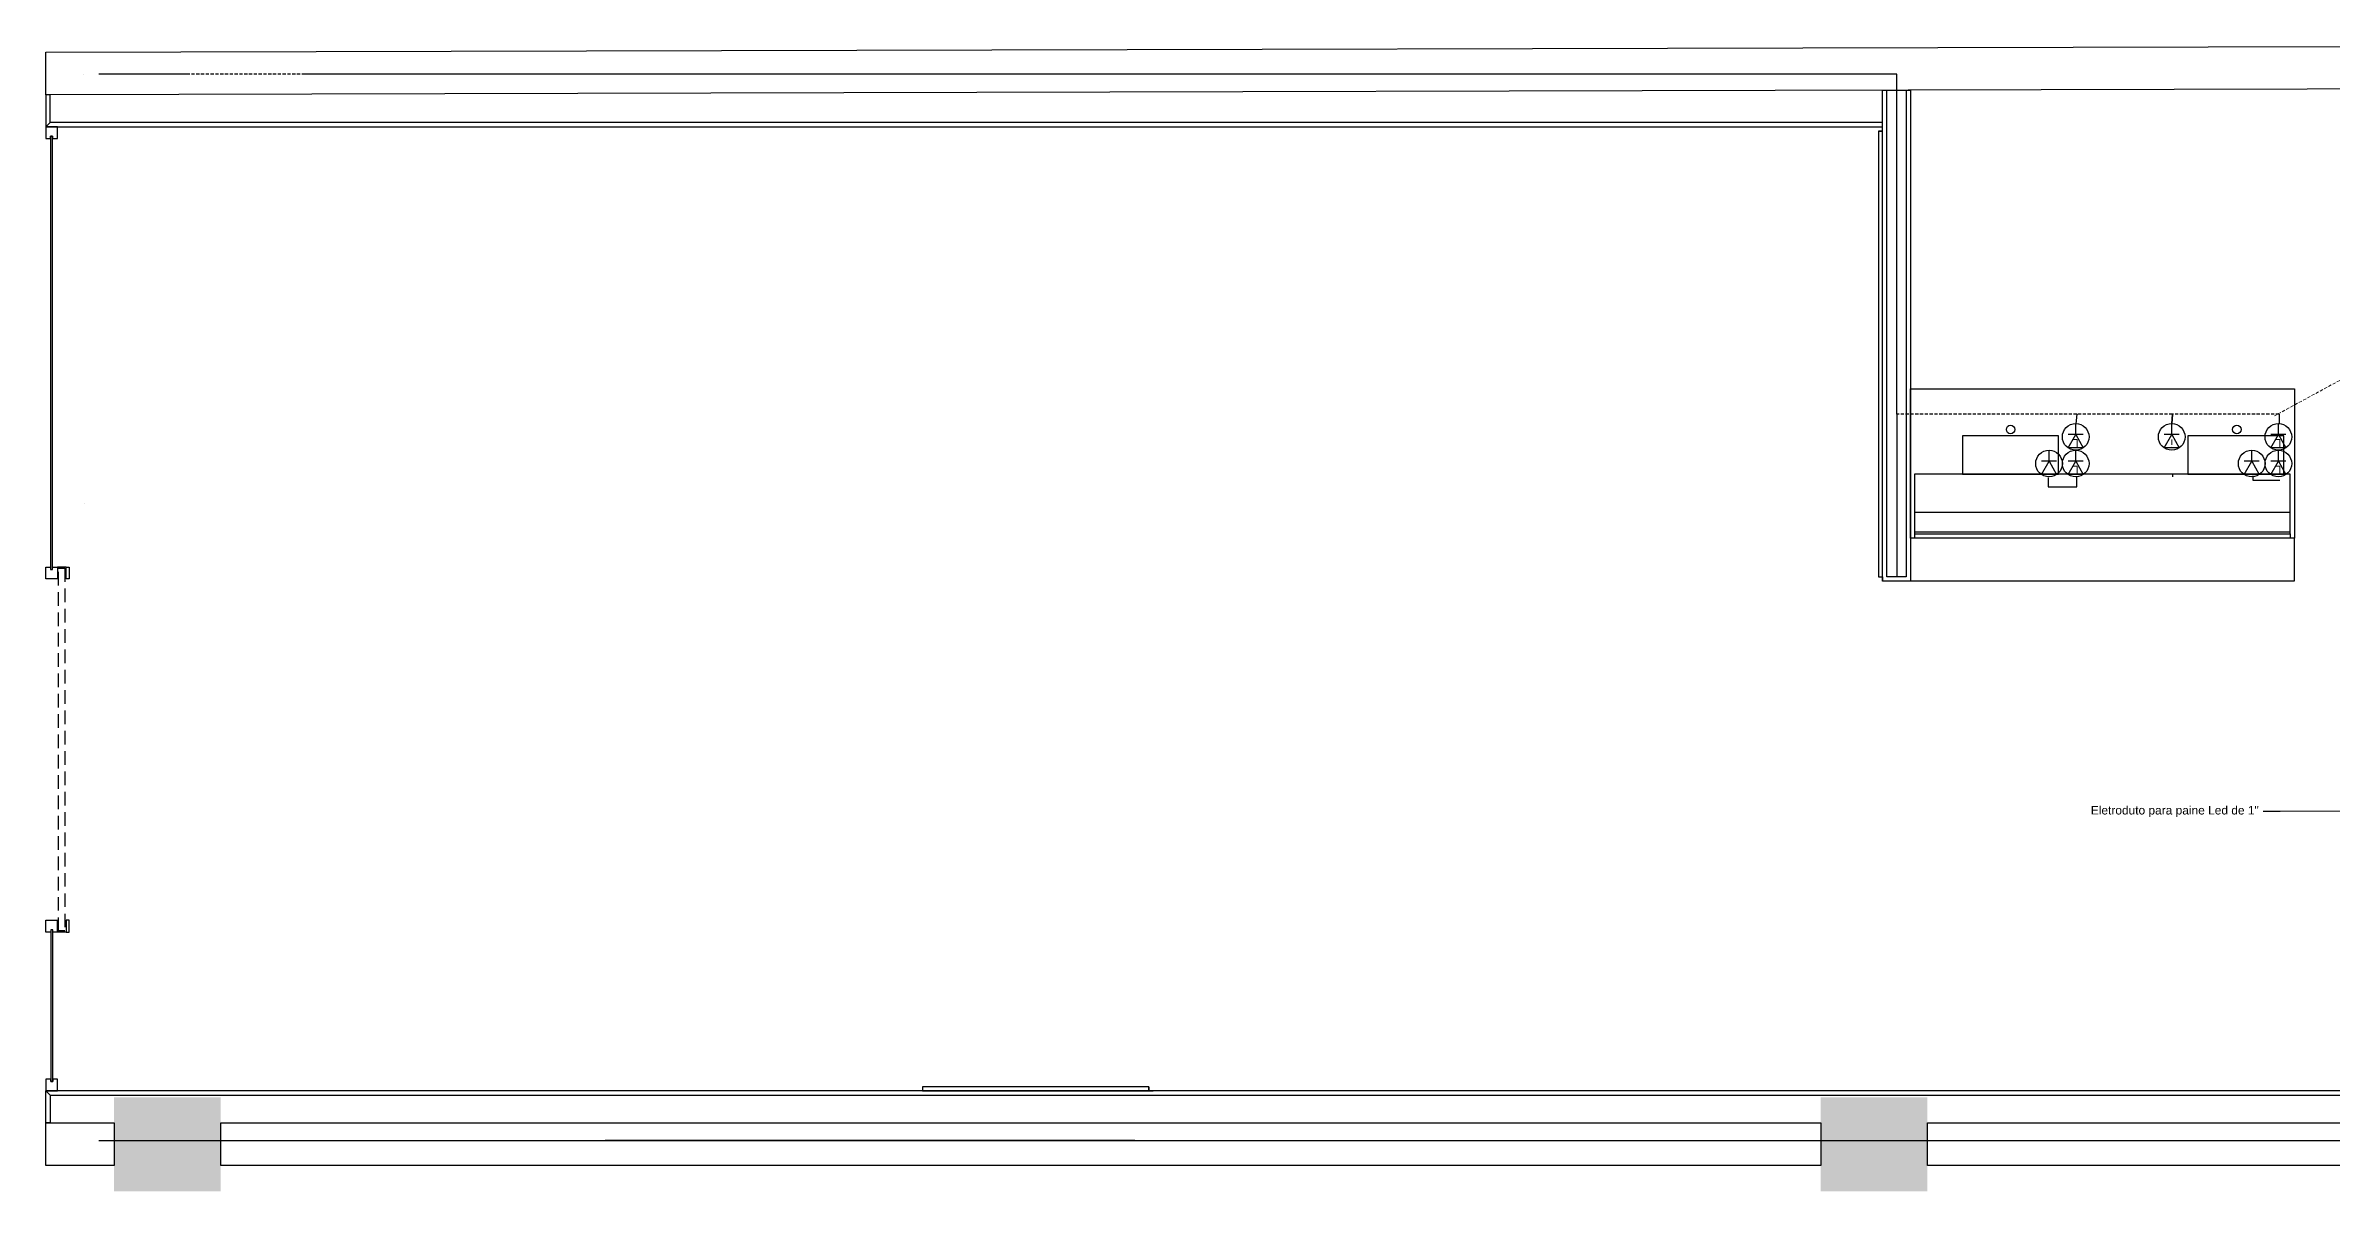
# Model space of a CAD drawing. Header units: millimetres. Extents: x 12202 to 16925, y 12031 to 14989.
# Drawn here: x 15192 to 16263, y 13929 to 14466 of the extents above; entities that cross this region are included whole.
import ezdxf
from ezdxf import colors
from ezdxf.entities.mleader import LeaderData, LeaderLine
from ezdxf.enums import TextEntityAlignment as Align
from ezdxf.math import Vec2, Vec3

# ---------------------------------------------------------------- set-up
doc = ezdxf.new("R2010")
doc.units = ezdxf.units.MM
doc.linetypes.add('DASHED', pattern=[0.75, 0.5, -0.25])
doc.linetypes.add('HIDDEN', pattern=[9.525, 6.35, -3.175])
for name, color, linetype in [('ALVEN_M', 140, 'Continuous'), ('DIVIS_F', 60, 'Continuous'), ('DIVIS_M', 3, 'Continuous'), ('Eletroduto 2', 174, 'Continuous'), ('Eletroduto 5', 2, 'Continuous'), ('Eletrodutos Dados', 170, 'Continuous'), ('ESQUA_M', 200, 'Continuous'), ('ESQUA_P', 101, 'HIDDEN'), ('TEXTO_CIRCUITO', 7, 'Continuous'), ('Tomada Logica', 170, 'Continuous')]:
    doc.layers.add(name, color=color, linetype=linetype)
doc.layers.add('Eletroduto dados Sub', color=160, linetype='DASHED', lineweight=5)
doc.styles.get("Standard").update_dxf_attribs({"font": 'arial.ttf', "height": 1})
doc.styles.add('Z_AUX1', font='romans.shx', dxfattribs={"width": 0.85, "height": 0.15})

# ---------------------------------------------------------------- blocks, each defined once
blk = doc.blocks.new('*U30')
for points in [[(5.5, 1.5), (0, 1.5), (0, 5.5), (5.5, 5.5)], [(165.5, 1.5), (171, 1.5), (171, 5.5), (165.5, 5.5)]]:
    blk.add_lwpolyline(points)
for points in [[(0, 0), (5.5, 0), (5.5, 1.5), (0, 1.5)], [(171, 0), (165.5, 0), (165.5, 1.5), (171, 1.5)]]:
    blk.add_lwpolyline(points, close=True)
at = {"layer": 'ESQUA_P'}
blk.add_lwpolyline([(170.5, 5), (170.5, 2), (0.5, 2), (0.5, 5)], close=True, dxfattribs=at)
blk = doc.blocks.new('*U31')
for points in [[(0, 5.5), (0, 0), (5.5, 0), (5.5, 2.2), (4.5, 2.2), (4.5, 3.2), (5.5, 3.2), (5.5, 5.5)], [(4.5, 3.2), (4.5, 2.2), (207.5, 2.2), (207.5, 3.2)], [(212, 5.5), (212, 0), (206.5, 0), (206.5, 2.2), (207.5, 2.2), (207.5, 3.2), (206.5, 3.2), (206.5, 5.5)]]:
    blk.add_lwpolyline(points, close=True)
blk = doc.blocks.new('PE_TELEFONE PISO')
for p, q in [((-0.143, -0.042), (0.143, -0.042)), ((0, -0.042), (0, -0.25))]:
    blk.add_line(p, q)
blk.add_lwpolyline([(0, -0.042), (-0.143, 0.205), (0.143, 0.205)], close=True)
blk.add_circle((0, 0), 0.25)
at = {"style": 'Z_AUX1', "width": 0.85}
blk.add_attdef('TIPO', text='', height=0.15, dxfattribs=at).set_placement((0, 0.123), align=Align.MIDDLE_CENTER)
blk = doc.blocks.new('*U27')
for points in [[(-210.9, -2), (-210.9, 0), (-212.9, 0)], [(-2, -2), (-2, 0), (0, 0)]]:
    blk.add_lwpolyline(points)
blk.add_lwpolyline([(-210.9, -2), (-2, -2), (-2, 0), (-210.9, 0)], close=True)
blk = doc.blocks.new('*U36')
for points in [[(-108, -2), (-108, 0), (-110, 0)], [(-2, -2), (-2, 0), (0, 0)]]:
    blk.add_lwpolyline(points)
blk.add_lwpolyline([(-108, -2), (-2, -2), (-2, 0), (-108, 0)], close=True)
blk = doc.blocks.new('*U34')
for points in [[(0, 5.5), (0, 0), (5.5, 0), (5.5, 2.2), (4.5, 2.2), (4.5, 3.2), (5.5, 3.2), (5.5, 5.5)], [(4.5, 3.2), (4.5, 2.2), (75.5, 2.2), (75.5, 3.2)], [(80, 5.5), (80, 0), (74.5, 0), (74.5, 2.2), (75.5, 2.2), (75.5, 3.2), (74.5, 3.2), (74.5, 5.5)]]:
    blk.add_lwpolyline(points, close=True)
blk = doc.blocks.new('_None')

msp = doc.modelspace()

# ---------------------------------------------------------------- hatches: boundary and pattern name
at = {"layer": 'ALVEN_M'}
h = msp.add_hatch(dxfattribs=at)
h.set_pattern_fill('AR-CONC', color=255, scale=0.1)
h.set_pattern_definition([(50, (13424.766, 21663.364), (18.218467, -1.593909), [1.905, -20.955]), (355, (13424.766, 21663.364), (-3.52434, 19.105685), [1.524, -16.76406]), (100.45144, (13426.285, 21663.231), (14.694125, 17.511775), [1.619, -17.809024]), (46.1842, (13424.766, 21668.444), (27.107904, -4.20423), [2.8575, -31.4325]), (96.63556, (13427.025, 21668.094), (23.74041, 24.74261), [2.4285, -26.71356]), (351.18415, (13424.766, 21668.444), (23.74041, 24.74261), [2.286, -25.14597]), (21, (13427.306, 21667.174), (15.16144, -10.22652), [1.905, -20.955]), (326, (13427.306, 21667.174), (6.180203, 18.418797), [1.524, -16.764]), (71.45144, (13428.57, 21666.322), (21.341642, 8.192277), [1.619, -17.808994]), (37.5, (13424.7665, 21663.364), (0.3088603, 8.455504), [0, -16.5608, 0, -17.018, 0, -16.8275]), (7.5, (13424.7665, 21663.364), (6.681966, 10.018057), [0, -9.7028, 0, -16.1798, 0, -6.4135]), (327.5, (13419.102, 21663.364), (13.5590595, -0.5728744), [0, -6.35, 0, -19.812, 0, -26.289]), (317.5, (13416.562, 21663.364), (14.812918, 2.542649), [0, -8.255, 0, -13.1572, 0, -18.669])])
h.paths.add_polyline_path([(15224, 13929), (15224, 13973), (15274, 13973), (15274, 13929)])
h.paths.add_polyline_path([(16024, 13929), (16024, 13973), (16074, 13973), (16074, 13929)])

# ---------------------------------------------------------------- linework, layer by layer
for points in [[(16246, 14235.1), (16066, 14235.1), (16066, 14305.1), (16246, 14305.1)], [(16135.5, 14283.1), (16090.5, 14283.1), (16090.5, 14265.1), (16135.5, 14265.1)], [(16241, 14283.1), (16196, 14283.1), (16196, 14265.1), (16241, 14265.1)], [(16244, 14265.1), (16068, 14265.1), (16068, 14238.1), (16244, 14238.1)], [(16244, 14247.1), (16068, 14247.1), (16068, 14237.1), (16244, 14237.1)], [(16246, 14235.1), (16066, 14235.1), (16066, 14215.1), (16246, 14215.1)]]:
    msp.add_lwpolyline(points, close=True)
for points in [[(16068, 14237.1), (16068, 14235.1)], [(16244, 14237.1), (16244, 14235.1)]]:
    msp.add_lwpolyline(points)
for centre in [(16113, 14286.1), (16219, 14286.1)]:
    msp.add_circle(centre, 2)
for points in [[(16074, 13941), (16074, 13961), (16439, 13961), (16439, 14446), (15192, 14443), (15192, 14463), (16459, 14466), (16459, 13941)], [(15192, 13941), (15192, 13961), (15224, 13961), (15224, 13941)], [(15274, 13941), (15274, 13961), (16024, 13961), (16024, 13941)]]:
    msp.add_lwpolyline(points, close=True, dxfattribs=at)
at = {"layer": 'DIVIS_M'}
for points in [[(15192, 14443), (15192, 14428), (15194, 14430), (15194, 14443), (15192, 14443)], [(15192, 14428), (16053, 14428), (16053, 14430), (15194, 14430), (15192, 14428)], [(15192, 13961), (15192, 13976), (15194, 13974), (15194, 13961), (15192, 13961)]]:
    msp.add_lwpolyline(points, dxfattribs=at)
for points in [[(16053, 14215), (16053, 14445.1), (16066, 14445.1), (16066, 14215)], [(16055, 14217), (16055, 14445.1), (16064, 14445.1), (16064, 14217)], [(15194, 13974), (16336, 13974), (16336, 13976), (15192, 13976)]]:
    msp.add_lwpolyline(points, close=True, dxfattribs=at)
at = {"layer": 'Eletroduto 2'}
msp.add_line((15210, 14251.2), (15210, 14251.2), dxfattribs=at)
at = {"layer": 'Eletroduto 5', "ltscale": 10}
for p, q in [((16189, 14263.9), (16189, 14265.1)), ((16226.5, 14264.3), (16226.5, 14262.3))]:
    msp.add_line(p, q, dxfattribs=at)
at = {"layer": 'Eletroduto dados Sub', "linetype": 'DASHED', "ltscale": 3}
msp.add_line((16425.5, 14394.9), (16236.7, 14292.5), dxfattribs=at)
at = {"layer": 'Eletrodutos Dados', "ltscale": 3}
for p, q in [((15209.7, 14452.7), (15209.7, 14452.7)), ((15688.5, 14452.7), (15662.3, 14452.7)), ((16059.7, 14452.7), (16035.6, 14452.7)), ((16059.7, 14440.7), (16059.7, 14449.6)), ((16059.7, 14293.2), (16059.7, 14308.2)), ((16144, 14293.2), (16143.5, 14288.8)), ((16188.8, 14293.2), (16188.5, 14288.8)), ((16188.5, 14288.8), (16188.8, 14293.2))]:
    msp.add_line(p, q, dxfattribs=at)
at = {"layer": 'Eletrodutos Dados', "linetype": 'ByBlock', "ltscale": 3}
for p, q in [((15258.7, 14452.7), (15216.8, 14452.7)), ((15561.3, 14452.7), (15313.5, 14452.7)), ((15662.3, 14452.7), (15561.3, 14452.7)), ((15754.9, 14452.7), (15688.5, 14452.7)), ((15988.4, 14452.7), (15754.9, 14452.7)), ((16035.6, 14452.7), (15988.4, 14452.7)), ((16059.7, 14449.6), (16059.7, 14452.7)), ((16059.7, 14308.2), (16059.7, 14440.7)), ((16059.7, 14293.2), (16059.7, 14217)), ((15919.1, 13952.7), (15216.8, 13952.7)), ((15454.2, 13952.9), (15702.5, 13952.9)), ((16288.3, 13952.7), (15919.1, 13952.7))]:
    msp.add_line(p, q, dxfattribs=at)
at = {"layer": 'Eletrodutos Dados', "linetype": 'DASHED', "ltscale": 3}
for p, q in [((15313.5, 14452.7), (15258.7, 14452.7)), ((16144, 14293.2), (16059.7, 14293.2)), ((16188.8, 14293.2), (16144, 14293.2)), ((16238.8, 14293.2), (16188.8, 14293.2))]:
    msp.add_line(p, q, dxfattribs=at)
at = {"layer": 'Eletrodutos Dados', "ltscale": 10}
for p, q in [((16238.8, 14293.2), (16238.8, 14289.1)), ((16130.6, 14263.5), (16130.6, 14259.2)), ((16144.1, 14259.2), (16144.1, 14263.9)), ((16226.5, 14262.3), (16239.2, 14262.3)), ((16130.6, 14259.2), (16144.1, 14259.2))]:
    msp.add_line(p, q, dxfattribs=at)

# ---------------------------------------------------------------- block references
at = {"layer": 'DIVIS_F'}
for name, p, rotation in [('*U27', (16053, 14215), 270), ('*U36', (15601, 13976), 179.9999999999986)]:
    msp.add_blockref(name, p, dxfattribs=dict(at, rotation=rotation))
at = {"layer": 'ESQUA_M'}
for name, p, rotation in [('*U31', (15192, 14428), 270), ('*U30', (15203, 14050.5), 89.99999999999999), ('*U34', (15197.5, 13976), 90.0000000000002)]:
    msp.add_blockref(name, p, dxfattribs=dict(at, rotation=rotation))
at = {"layer": 'Tomada Logica', "xscale": 25, "yscale": 25, "zscale": 25, "rotation": 180}
for p, values in [((16143.5, 14282.6), {'TIPO': 'L'}), ((16188.5, 14282.6), {'TIPO': 'i'}), ((16238.5, 14282.6), {'TIPO': 'L'}), ((16143.5, 14270.1), {'TIPO': 'L'}), ((16238.5, 14270.1), {'TIPO': 'L'})]:
    msp.add_blockref('PE_TELEFONE PISO', p, dxfattribs=at).add_auto_attribs(values)
for p in [(16131, 14270.1), (16226, 14270.1)]:
    msp.add_blockref('PE_TELEFONE PISO', p, dxfattribs=at)

# ---------------------------------------------------------------- leaders
at = {"layer": 'TEXTO_CIRCUITO', "linetype": 'DASHED', "ltscale": 6}
ml = msp.add_multileader_mtext('Standard', dxfattribs=at)
ml.set_content('Eletroduto para paine Led de 1"', color=256)
ml.set_leader_properties()
ml.set_arrow_properties(name='NONE')
ml.build(insert=Vec2(0, 0))
ctx = ml.context
ctx.base_point, ctx.plane_origin = Vec3(16149.3, 14107), Vec3(16333.2, 14107.2)
ctx.text_align_type = 2
notes = []
notes.append((ctx, [(0, (1, 1, 0), (16239.3, 14107), (-1, 0), 8, [(0, [(16333.2, 14107.2)], 0, [])])]))
ctx.mtext.insert, ctx.mtext.alignment, ctx.mtext.flow_direction = Vec3(16229.3, 14109.6), 3, 5
for ctx, leaders in notes:
    for number, flags, end, landing, length, lines in leaders:
        leader = LeaderData()
        leader.index, (leader.has_last_leader_line, leader.has_dogleg_vector, leader.attachment_direction) = number, flags
        leader.last_leader_point, leader.dogleg_vector, leader.dogleg_length = Vec3(end), Vec3(landing), length
        for number, points, colour, breaks in lines:
            line = LeaderLine()
            line.index, line.vertices, line.color, line.breaks = number, Vec3.list(points), colors.encode_raw_color(colour), breaks
            leader.lines.append(line)
        ctx.leaders.append(leader)

doc.saveas('drawing.dxf')
